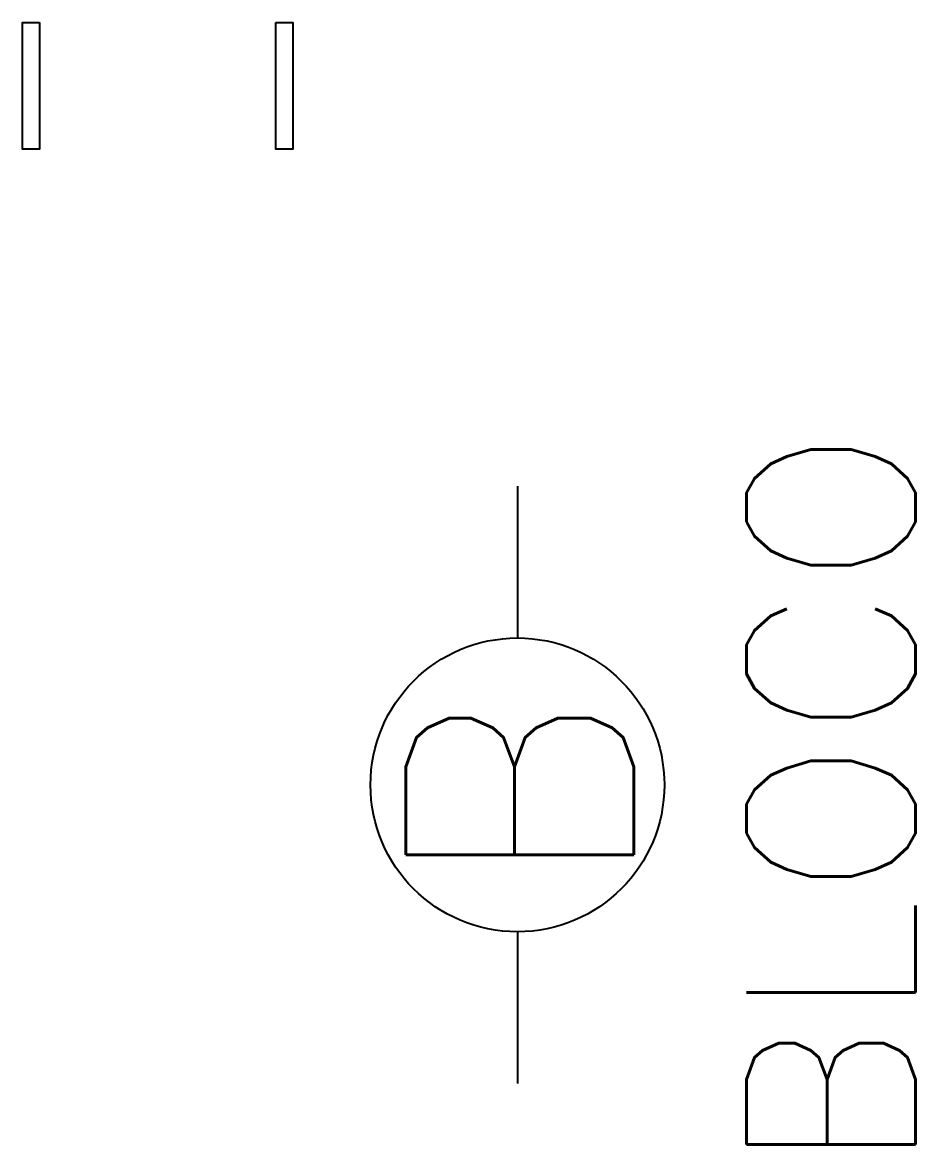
# Model space of a CAD drawing. Extents: x 0 to 244, y -71 to 76.
# Drawn here: x 224.98 to 235.54, y 3.44 to 16.72 of the extents above; entities that cross this region are included whole.
import ezdxf

# ---------------------------------------------------------------- set-up
doc = ezdxf.new("R2010")
doc.units = 0
doc.header["$LTSCALE"] = 0.01
doc.header["$MEASUREMENT"] = 0
doc.layers.get('0').update_dxf_attribs({"linetype": 'CONTINUOUS'})
doc.layers.add('ESTR', color=3, linetype='CONTINUOUS')
doc.layers.add('TXT-IDENTIFICAÇÃO', color=4, linetype='CONTINUOUS')
doc.layers.get('0').freeze()
doc.styles.add('LEGENDA', font='romans.shx', dxfattribs={"height": 0.2})

# ---------------------------------------------------------------- blocks, each defined once
blk = doc.blocks.new('PILAR-SSN')
blk.add_lwpolyline([(0.2, 0), (0.2, -1.5), (0, -1.5), (0, 0)], close=True)

msp = doc.modelspace()

# ---------------------------------------------------------------- linework, layer by layer
at = {"layer": 'ESTR'}
msp.add_lwpolyline([(227.975, 16.72), (228.175, 16.72), (228.175, 15.22), (227.975, 15.22)], close=True, dxfattribs=at)
at = {"layer": 'TXT-IDENTIFICAÇÃO', "color": 2}
for p, q in [((230.833, 11.229), (230.833, 9.433)), ((230.833, 5.955), (230.833, 4.158))]:
    msp.add_line(p, q, dxfattribs=at)
at = {"layer": 'TXT-IDENTIFICAÇÃO', "color": 3}
msp.add_circle((230.833, 7.694), 1.739, dxfattribs=at)

# ---------------------------------------------------------------- block references
at = {"layer": 'ESTR'}
msp.add_blockref('PILAR-SSN', (224.975, 16.72), dxfattribs=at)

# ---------------------------------------------------------------- texts
at = {"layer": 'TXT-IDENTIFICAÇÃO', "color": 4, "style": 'LEGENDA'}
for s, height, p in [('BLOCO ', 2, (235.545, 3.094)), ('B', 2.7, (232.212, 6.403))]:
    msp.add_text(s, height=height, rotation=90, dxfattribs=at).set_placement(p)

doc.saveas('drawing.dxf')
